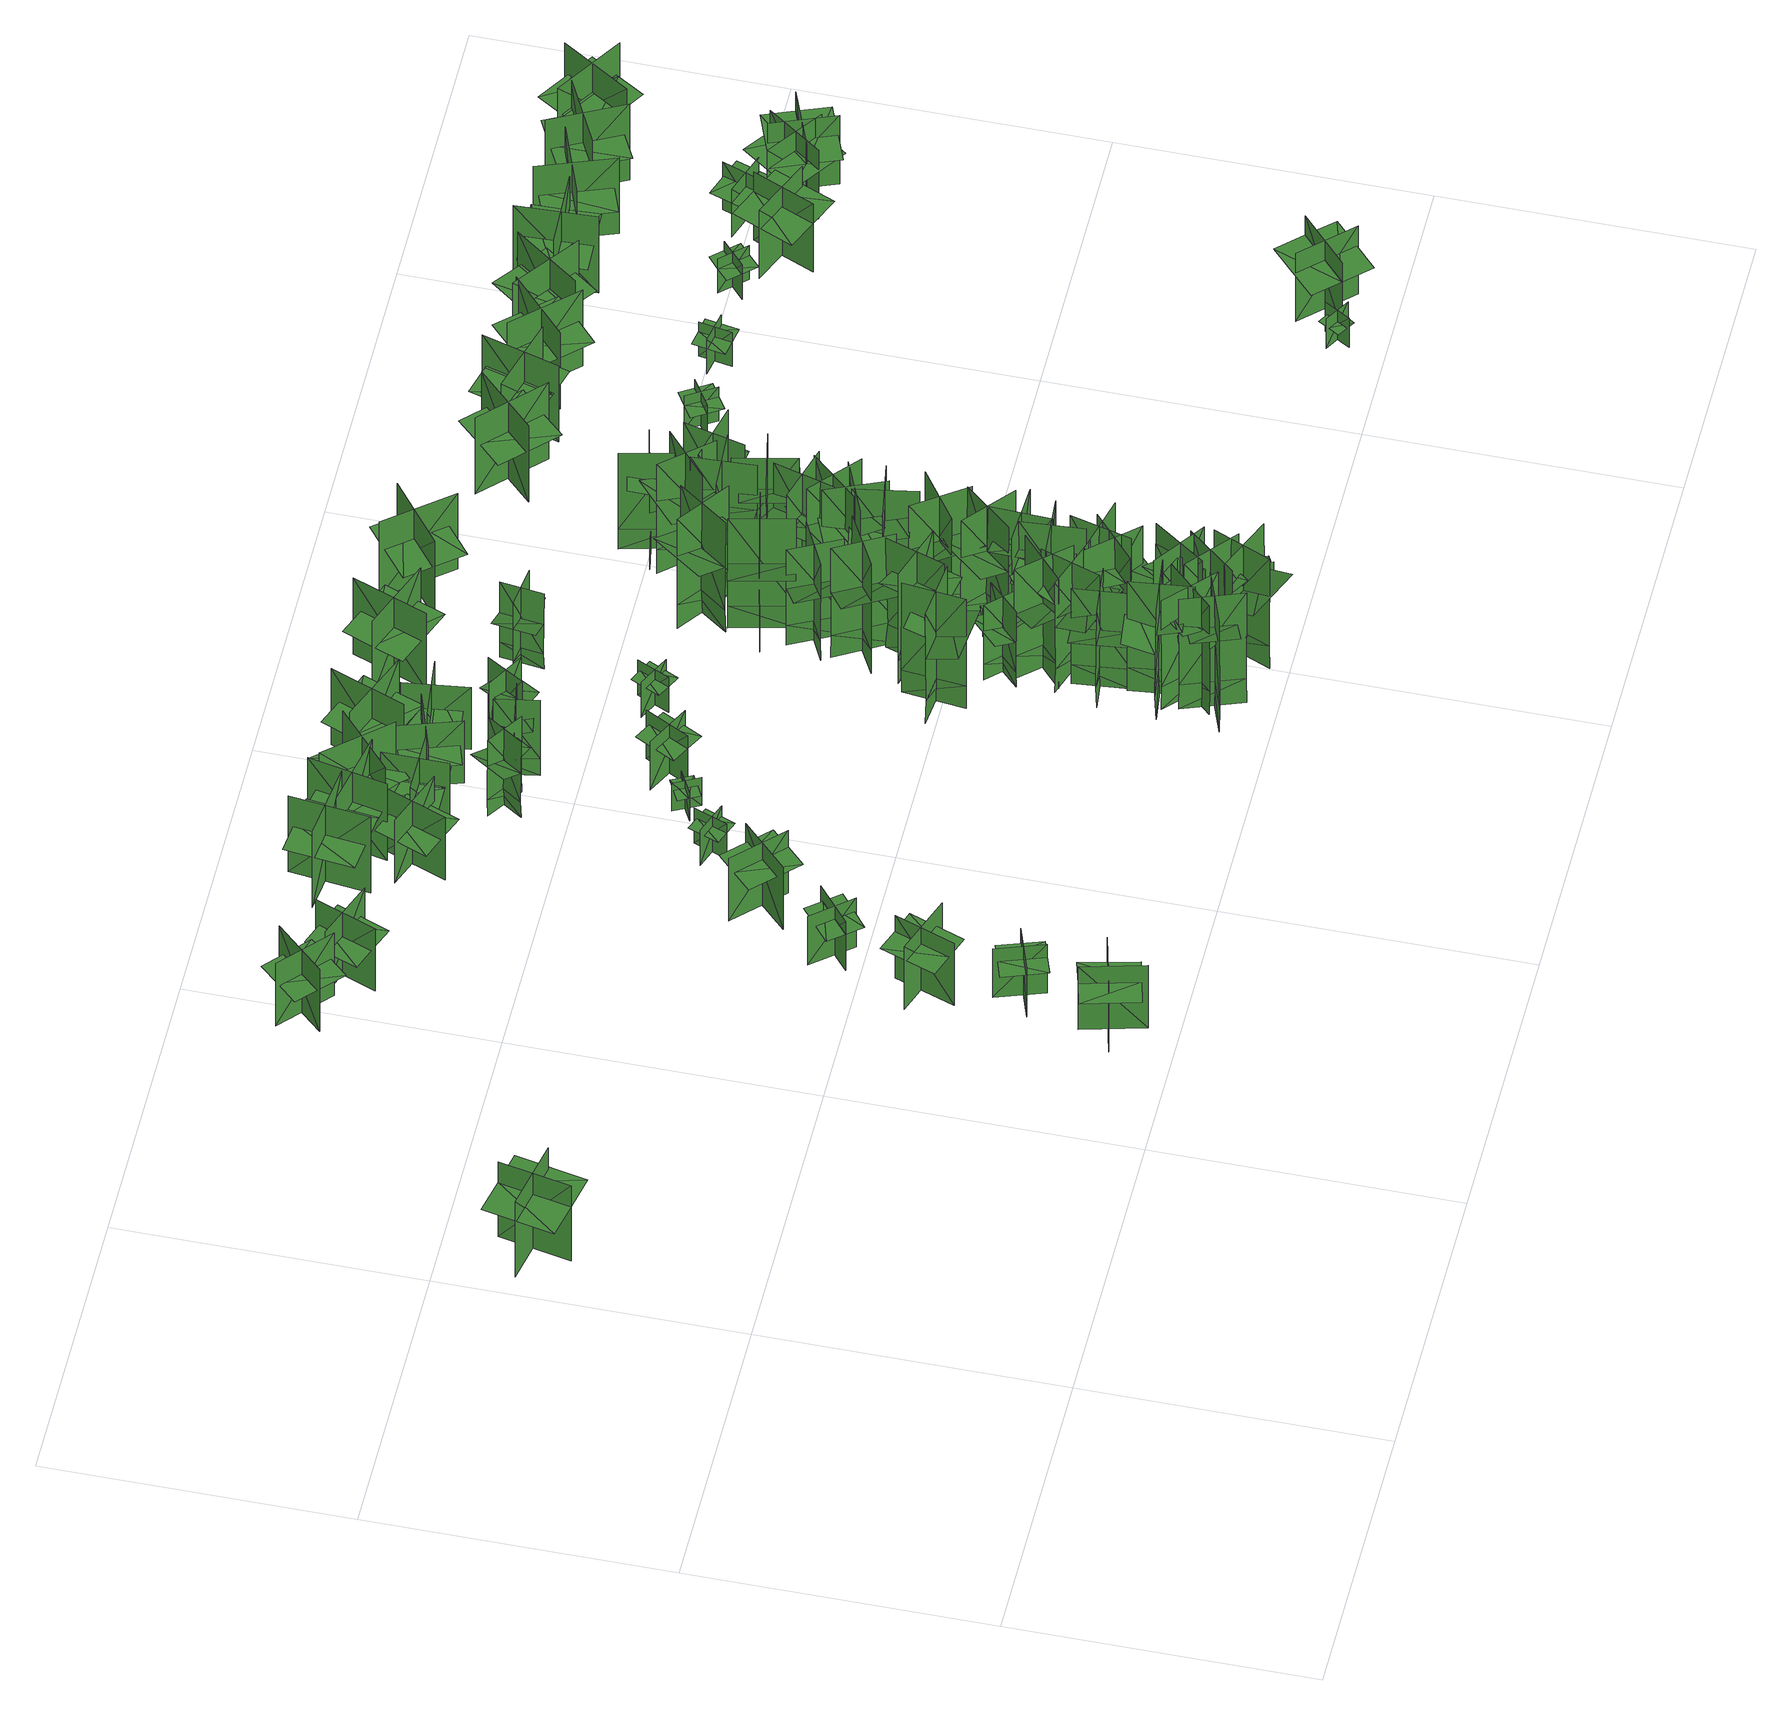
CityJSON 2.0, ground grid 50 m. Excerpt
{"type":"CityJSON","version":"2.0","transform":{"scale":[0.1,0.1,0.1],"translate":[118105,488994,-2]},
"CityObjects":{
"tree1":{"type":"SolitaryVegetationObject","geometry":[{"type":"MultiSurface","lod":"1","boundaries":[[[0,1,2]],[[0,2,3]],[[4,5,6]],[[4,6,7]],[[8,9,10]],[[8,10,11]],[[8,11,12]],[[8,12,13]]]}]},
"tree2":{"type":"SolitaryVegetationObject","geometry":[{"type":"MultiSurface","lod":"1","boundaries":[[[14,15,16]],[[14,16,17]],[[18,19,20]],[[18,20,21]],[[22,23,24]],[[22,24,25]],[[22,26,27]],[[22,27,23]]]}]},
"tree3":{"type":"SolitaryVegetationObject","geometry":[{"type":"MultiSurface","lod":"1","boundaries":[[[28,29,30]],[[28,30,31]],[[32,33,34]],[[32,34,35]],[[36,37,38]],[[36,38,39]],[[36,40,41]],[[36,41,37]]]}]},
"tree4":{"type":"SolitaryVegetationObject","geometry":[{"type":"MultiSurface","lod":"1","boundaries":[[[42,43,44]],[[42,44,45]],[[46,47,48]],[[46,48,49]],[[50,51,52]],[[50,52,53]],[[50,54,55]],[[50,55,51]]]}]},
"tree5":{"type":"SolitaryVegetationObject","geometry":[{"type":"MultiSurface","lod":"1","boundaries":[[[56,57,58]],[[56,58,59]],[[60,61,62]],[[60,62,63]],[[64,65,66]],[[64,66,67]],[[64,68,69]],[[64,69,65]]]}]},
"tree6":{"type":"SolitaryVegetationObject","geometry":[{"type":"MultiSurface","lod":"1","boundaries":[[[70,71,72]],[[70,72,73]],[[74,75,76]],[[74,76,77]],[[78,79,80]],[[78,80,81]],[[78,82,83]],[[78,83,79]]]}]},
"tree7":{"type":"SolitaryVegetationObject","geometry":[{"type":"MultiSurface","lod":"1","boundaries":[[[84,85,86]],[[84,86,87]],[[88,89,90]],[[88,90,91]],[[92,93,94]],[[92,94,95]],[[92,96,97]],[[92,97,93]]]}]},
"tree8":{"type":"SolitaryVegetationObject","geometry":[{"type":"MultiSurface","lod":"1","boundaries":[[[98,99,100]],[[98,100,101]],[[102,103,104]],[[102,104,105]],[[106,107,108]],[[106,108,109]],[[106,110,111]],[[106,111,107]]]}]},
"tree9":{"type":"SolitaryVegetationObject","geometry":[{"type":"MultiSurface","lod":"1","boundaries":[[[112,113,114]],[[112,114,115]],[[116,117,118]],[[116,118,119]],[[120,121,122]],[[120,122,123]],[[120,124,125]],[[120,125,121]]]}]},
"tree10":{"type":"SolitaryVegetationObject","geometry":[{"type":"MultiSurface","lod":"1","boundaries":[[[126,127,128]],[[126,128,129]],[[130,131,132]],[[130,132,133]],[[134,135,136]],[[134,136,137]],[[134,138,139]],[[134,139,135]]]}]},
"tree11":{"type":"SolitaryVegetationObject","geometry":[{"type":"MultiSurface","lod":"1","boundaries":[[[140,141,142]],[[140,142,143]],[[144,145,146]],[[144,146,147]],[[148,149,150]],[[148,150,151]],[[148,152,153]],[[148,153,149]]]}]},
"tree12":{"type":"SolitaryVegetationObject","geometry":[{"type":"MultiSurface","lod":"1","boundaries":[[[154,155,156]],[[154,156,157]],[[158,159,160]],[[158,160,161]],[[162,163,164]],[[162,164,165]],[[162,166,167]],[[162,167,163]]]}]},
"tree13":{"type":"SolitaryVegetationObject","geometry":[{"type":"MultiSurface","lod":"1","boundaries":[[[168,169,170]],[[168,170,171]],[[172,173,174]],[[172,174,175]],[[176,177,178]],[[176,178,179]],[[176,180,181]],[[176,181,177]]]}]},
"tree14":{"type":"SolitaryVegetationObject","geometry":[{"type":"MultiSurface","lod":"1","boundaries":[[[182,183,184]],[[182,184,185]],[[186,187,188]],[[186,188,189]],[[190,191,192]],[[190,192,193]],[[190,194,195]],[[190,195,191]]]}]},
"tree15":{"type":"SolitaryVegetationObject","geometry":[{"type":"MultiSurface","lod":"1","boundaries":[[[196,197,198]],[[196,198,199]],[[200,201,202]],[[200,202,203]],[[204,205,201]],[[204,201,200]],[[206,207,197]],[[206,197,196]],[[208,209,210]],[[208,210,211]],[[212,213,214]],[[212,214,215]]]}]},
"tree16":{"type":"SolitaryVegetationObject","geometry":[{"type":"MultiSurface","lod":"1","boundaries":[[[216,217,218]],[[216,218,219]],[[220,221,222]],[[220,222,223]],[[224,225,226]],[[224,226,227]],[[224,228,229]],[[224,229,225]]]}]},
"tree17":{"type":"SolitaryVegetationObject","geometry":[{"type":"MultiSurface","lod":"1","boundaries":[[[230,231,232]],[[230,232,233]],[[234,235,236]],[[234,236,237]],[[238,239,240]],[[238,240,241]],[[238,242,243]],[[238,243,239]]]}]},
"tree18":{"type":"SolitaryVegetationObject","geometry":[{"type":"MultiSurface","lod":"1","boundaries":[[[244,245,246]],[[244,246,247]],[[248,249,250]],[[248,250,251]],[[252,253,254]],[[252,254,255]],[[252,256,257]],[[252,257,253]]]}]},
"tree19":{"type":"SolitaryVegetationObject","geometry":[{"type":"MultiSurface","lod":"1","boundaries":[[[258,259,260]],[[258,260,261]],[[262,263,264]],[[262,264,265]],[[266,267,263]],[[266,263,262]],[[268,269,259]],[[268,259,258]],[[270,271,272]],[[270,272,273]],[[274,275,276]],[[274,276,277]]]}]},
"tree20":{"type":"SolitaryVegetationObject","geometry":[{"type":"MultiSurface","lod":"1","boundaries":[[[278,279,280]],[[278,280,281]],[[282,283,284]],[[282,284,285]],[[286,287,288]],[[286,288,289]],[[286,290,291]],[[286,291,287]]]}]},
"tree21":{"type":"SolitaryVegetationObject","geometry":[{"type":"MultiSurface","lod":"1","boundaries":[[[292,293,294]],[[292,294,295]],[[296,297,298]],[[296,298,299]],[[300,301,302]],[[300,302,303]],[[300,304,305]],[[300,305,301]]]}]},
"tree22":{"type":"SolitaryVegetationObject","geometry":[{"type":"MultiSurface","lod":"1","boundaries":[[[306,307,308]],[[306,308,309]],[[310,311,312]],[[310,312,313]],[[314,315,311]],[[314,311,310]],[[316,317,307]],[[316,307,306]],[[318,319,320]],[[318,320,321]],[[322,323,324]],[[322,324,325]]]}]},
"tree23":{"type":"SolitaryVegetationObject","geometry":[{"type":"MultiSurface","lod":"1","boundaries":[[[326,327,328]],[[326,328,329]],[[330,331,332]],[[330,332,333]],[[334,335,331]],[[334,331,330]],[[336,337,327]],[[336,327,326]],[[338,339,340]],[[338,340,341]],[[342,343,344]],[[342,344,345]]]}]},
"tree24":{"type":"SolitaryVegetationObject","geometry":[{"type":"MultiSurface","lod":"1","boundaries":[[[346,347,348]],[[346,348,349]],[[350,351,352]],[[350,352,353]],[[354,355,351]],[[354,351,350]],[[356,357,347]],[[356,347,346]],[[358,359,360]],[[358,360,361]],[[362,363,364]],[[362,364,365]]]}]},
"tree25":{"type":"SolitaryVegetationObject","geometry":[{"type":"MultiSurface","lod":"1","boundaries":[[[366,367,368]],[[366,368,369]],[[370,371,372]],[[370,372,373]],[[374,375,371]],[[374,371,370]],[[376,377,367]],[[376,367,366]],[[378,379,380]],[[378,380,381]],[[382,383,384]],[[382,384,385]]]}]},
"tree26":{"type":"SolitaryVegetationObject","geometry":[{"type":"MultiSurface","lod":"1","boundaries":[[[386,387,388]],[[386,388,389]],[[390,391,392]],[[390,392,393]],[[394,395,396]],[[394,396,397]],[[394,398,399]],[[394,399,395]]]}]},
"tree27":{"type":"SolitaryVegetationObject","geometry":[{"type":"MultiSurface","lod":"1","boundaries":[[[400,401,402]],[[400,402,403]],[[404,405,406]],[[404,406,407]],[[408,409,405]],[[408,405,404]],[[410,411,401]],[[410,401,400]],[[412,413,414]],[[412,414,415]],[[416,417,418]],[[416,418,419]]]}]},
"tree28":{"type":"SolitaryVegetationObject","geometry":[{"type":"MultiSurface","lod":"1","boundaries":[[[420,421,422]],[[420,422,423]],[[424,425,426]],[[424,426,427]],[[428,429,425]],[[428,425,424]],[[430,431,421]],[[430,421,420]],[[432,433,434]],[[432,434,435]],[[436,437,438]],[[436,438,439]]]}]},
"tree29":{"type":"SolitaryVegetationObject","geometry":[{"type":"MultiSurface","lod":"1","boundaries":[[[440,441,442]],[[440,442,443]],[[444,445,446]],[[444,446,447]],[[448,449,445]],[[448,445,444]],[[450,451,441]],[[450,441,440]],[[452,453,454]],[[452,454,455]],[[456,457,458]],[[456,458,459]]]}]},
"tree30":{"type":"SolitaryVegetationObject","geometry":[{"type":"MultiSurface","lod":"1","boundaries":[[[460,461,462]],[[460,462,463]],[[464,465,466]],[[464,466,467]],[[468,469,465]],[[468,465,464]],[[470,471,461]],[[470,461,460]],[[472,473,474]],[[472,474,475]],[[476,477,478]],[[476,478,479]]]}]},
"tree31":{"type":"SolitaryVegetationObject","geometry":[{"type":"MultiSurface","lod":"1","boundaries":[[[480,481,482]],[[480,482,483]],[[484,485,486]],[[484,486,487]],[[488,489,485]],[[488,485,484]],[[490,491,481]],[[490,481,480]],[[492,493,494]],[[492,494,495]],[[496,497,498]],[[496,498,499]]]}]},
"tree32":{"type":"SolitaryVegetationObject","geometry":[{"type":"MultiSurface","lod":"1","boundaries":[[[500,501,502]],[[500,502,503]],[[504,505,506]],[[504,506,507]],[[508,509,505]],[[508,505,504]],[[510,511,501]],[[510,501,500]],[[512,513,514]],[[512,514,515]],[[516,517,518]],[[516,518,519]]]}]},
"tree33":{"type":"SolitaryVegetationObject","geometry":[{"type":"MultiSurface","lod":"1","boundaries":[[[520,521,522]],[[520,522,523]],[[524,525,526]],[[524,526,527]],[[528,529,525]],[[528,525,524]],[[530,531,521]],[[530,521,520]],[[532,533,534]],[[532,534,535]],[[536,537,538]],[[536,538,539]]]}]},
"tree34":{"type":"SolitaryVegetationObject","geometry":[{"type":"MultiSurface","lod":"1","boundaries":[[[540,541,542]],[[540,542,543]],[[544,545,546]],[[544,546,547]],[[548,549,545]],[[548,545,544]],[[550,551,541]],[[550,541,540]],[[552,553,554]],[[552,554,555]],[[556,557,558]],[[556,558,559]]]}]},
"tree35":{"type":"SolitaryVegetationObject","geometry":[{"type":"MultiSurface","lod":"1","boundaries":[[[560,561,562]],[[560,562,563]],[[564,565,566]],[[564,566,567]],[[568,569,565]],[[568,565,564]],[[570,571,561]],[[570,561,560]],[[572,573,574]],[[572,574,575]],[[576,577,578]],[[576,578,579]]]}]},
"tree36":{"type":"SolitaryVegetationObject","geometry":[{"type":"MultiSurface","lod":"1","boundaries":[[[580,581,582]],[[580,582,583]],[[584,585,586]],[[584,586,587]],[[588,589,585]],[[588,585,584]],[[590,591,581]],[[590,581,580]],[[592,593,594]],[[592,594,595]],[[596,597,598]],[[596,598,599]]]}]},
"tree37":{"type":"SolitaryVegetationObject","geometry":[{"type":"MultiSurface","lod":"1","boundaries":[[[600,601,602]],[[600,602,603]],[[604,605,606]],[[604,606,607]],[[608,609,605]],[[608,605,604]],[[610,611,601]],[[610,601,600]],[[612,613,614]],[[612,614,615]],[[616,617,618]],[[616,618,619]]]}]},
"tree38":{"type":"SolitaryVegetationObject","geometry":[{"type":"MultiSurface","lod":"1","boundaries":[[[620,621,622]],[[620,622,623]],[[624,625,626]],[[624,626,627]],[[628,629,625]],[[628,625,624]],[[630,631,621]],[[630,621,620]],[[632,633,634]],[[632,634,635]],[[636,637,638]],[[636,638,639]]]}]},
"tree39":{"type":"SolitaryVegetationObject","geometry":[{"type":"MultiSurface","lod":"1","boundaries":[[[640,641,642]],[[640,642,643]],[[644,645,646]],[[644,646,647]],[[648,649,645]],[[648,645,644]],[[650,651,641]],[[650,641,640]],[[652,653,654]],[[652,654,655]],[[656,657,658]],[[656,658,659]]]}]},
"tree40":{"type":"SolitaryVegetationObject","geometry":[{"type":"MultiSurface","lod":"1","boundaries":[[[660,661,662]],[[660,662,663]],[[664,665,666]],[[664,666,667]],[[668,669,670]],[[668,670,671]],[[668,671,672]],[[668,672,673]]]}]},
"tree41":{"type":"SolitaryVegetationObject","geometry":[{"type":"MultiSurface","lod":"1","boundaries":[[[674,675,676]],[[674,676,677]],[[678,679,680]],[[678,680,681]],[[682,683,679]],[[682,679,678]],[[684,685,675]],[[684,675,674]],[[686,687,688]],[[686,688,689]],[[690,691,692]],[[690,692,693]]]}]},
"tree42":{"type":"SolitaryVegetationObject","geometry":[{"type":"MultiSurface","lod":"1","boundaries":[[[694,695,696]],[[694,696,697]],[[698,699,700]],[[698,700,701]],[[702,703,699]],[[702,699,698]],[[704,705,695]],[[704,695,694]],[[706,707,708]],[[706,708,709]],[[710,711,712]],[[710,712,713]]]}]},
"tree43":{"type":"SolitaryVegetationObject","geometry":[{"type":"MultiSurface","lod":"1","boundaries":[[[714,715,716]],[[714,716,717]],[[718,719,720]],[[718,720,721]],[[722,723,719]],[[722,719,718]],[[724,725,715]],[[724,715,714]],[[726,727,728]],[[726,728,729]],[[730,731,732]],[[730,732,733]]]}]},
"tree44":{"type":"SolitaryVegetationObject","geometry":[{"type":"MultiSurface","lod":"1","boundaries":[[[734,735,736]],[[734,736,737]],[[738,739,740]],[[738,740,741]],[[742,743,739]],[[742,739,738]],[[744,745,735]],[[744,735,734]],[[746,747,748]],[[746,748,749]],[[750,751,752]],[[750,752,753]]]}]},
"tree45":{"type":"SolitaryVegetationObject","geometry":[{"type":"MultiSurface","lod":"1","boundaries":[[[754,755,756]],[[754,756,757]],[[758,759,760]],[[758,760,761]],[[762,763,764]],[[762,764,765]],[[762,765,766]],[[762,766,767]]]}]},
"tree46":{"type":"SolitaryVegetationObject","geometry":[{"type":"MultiSurface","lod":"1","boundaries":[[[768,769,770]],[[768,770,771]],[[772,773,774]],[[772,774,775]],[[776,777,778]],[[776,778,779]],[[776,780,781]],[[776,781,777]]]}]},
"tree47":{"type":"SolitaryVegetationObject","geometry":[{"type":"MultiSurface","lod":"1","boundaries":[[[782,783,784]],[[782,784,785]],[[786,787,788]],[[786,788,789]],[[790,791,787]],[[790,787,786]],[[792,793,783]],[[792,783,782]],[[794,795,796]],[[794,796,797]],[[798,799,800]],[[798,800,801]]]}]},
"tree48":{"type":"SolitaryVegetationObject","geometry":[{"type":"MultiSurface","lod":"1","boundaries":[[[802,803,804]],[[802,804,805]],[[806,807,808]],[[806,808,809]],[[810,811,807]],[[810,807,806]],[[812,813,803]],[[812,803,802]],[[814,815,816]],[[814,816,817]],[[818,819,820]],[[818,820,821]]]}]},
"tree49":{"type":"SolitaryVegetationObject","geometry":[{"type":"MultiSurface","lod":"1","boundaries":[[[822,823,824]],[[822,824,825]],[[826,827,828]],[[826,828,829]],[[830,831,827]],[[830,827,826]],[[832,833,823]],[[832,823,822]],[[834,835,836]],[[834,836,837]],[[838,839,840]],[[838,840,841]]]}]},
"tree50":{"type":"SolitaryVegetationObject","geometry":[{"type":"MultiSurface","lod":"1","boundaries":[[[842,843,844]],[[842,844,845]],[[846,847,848]],[[846,848,849]],[[850,851,852]],[[850,852,853]],[[850,853,854]],[[850,854,855]]]}]},
"tree51":{"type":"SolitaryVegetationObject","geometry":[{"type":"MultiSurface","lod":"1","boundaries":[[[856,857,858]],[[856,858,859]],[[860,861,862]],[[860,862,863]],[[864,865,866]],[[864,866,867]],[[864,867,868]],[[864,868,869]]]}]},
"tree52":{"type":"SolitaryVegetationObject","geometry":[{"type":"MultiSurface","lod":"1","boundaries":[[[870,871,872]],[[870,872,873]],[[874,875,876]],[[874,876,877]],[[878,879,875]],[[878,875,874]],[[880,881,871]],[[880,871,870]],[[882,883,884]],[[882,884,885]],[[886,887,888]],[[886,888,889]]]}]},
"tree53":{"type":"SolitaryVegetationObject","geometry":[{"type":"MultiSurface","lod":"1","boundaries":[[[890,891,892]],[[890,892,893]],[[894,895,896]],[[894,896,897]],[[898,899,900]],[[898,900,901]],[[898,901,902]],[[898,902,903]]]}]},
"tree54":{"type":"SolitaryVegetationObject","geometry":[{"type":"MultiSurface","lod":"1","boundaries":[[[904,905,906]],[[904,906,907]],[[908,909,910]],[[908,910,911]],[[912,913,909]],[[912,909,908]],[[914,915,905]],[[914,905,904]],[[916,917,918]],[[916,918,919]],[[920,921,922]],[[920,922,923]]]}]},
"tree55":{"type":"SolitaryVegetationObject","geometry":[{"type":"MultiSurface","lod":"1","boundaries":[[[924,925,926]],[[924,926,927]],[[928,929,930]],[[928,930,931]],[[932,933,929]],[[932,929,928]],[[934,935,925]],[[934,925,924]],[[936,937,938]],[[936,938,939]],[[940,941,942]],[[940,942,943]]]}]},
"tree56":{"type":"SolitaryVegetationObject","geometry":[{"type":"MultiSurface","lod":"1","boundaries":[[[944,945,946]],[[944,946,947]],[[948,949,950]],[[948,950,951]],[[952,953,954]],[[952,954,955]],[[952,955,956]],[[952,956,957]]]}]},
"tree57":{"type":"SolitaryVegetationObject","geometry":[{"type":"MultiSurface","lod":"1","boundaries":[[[958,959,960]],[[958,960,961]],[[962,963,964]],[[962,964,965]],[[966,967,963]],[[966,963,962]],[[968,969,959]],[[968,959,958]],[[970,971,972]],[[970,972,973]],[[974,975,976]],[[974,976,977]]]}]},
"tree58":{"type":"SolitaryVegetationObject","geometry":[{"type":"MultiSurface","lod":"1","boundaries":[[[978,979,980]],[[978,980,981]],[[982,983,984]],[[982,984,985]],[[986,987,983]],[[986,983,982]],[[988,989,979]],[[988,979,978]],[[990,991,992]],[[990,992,993]],[[994,995,996]],[[994,996,997]]]}]},
"tree59":{"type":"SolitaryVegetationObject","geometry":[{"type":"MultiSurface","lod":"1","boundaries":[[[998,999,1000]],[[998,1000,1001]],[[1002,1003,1004]],[[1002,1004,1005]],[[1006,1007,1003]],[[1006,1003,1002]],[[1008,1009,999]],[[1008,999,998]],[[1010,1011,1012]],[[1010,1012,1013]],[[1014,1015,1016]],[[1014,1016,1017]]]}]},
"tree60":{"type":"SolitaryVegetationObject","geometry":[{"type":"MultiSurface","lod":"1","boundaries":[[[1018,1019,1020]],[[1018,1020,1021]],[[1022,1023,1024]],[[1022,1024,1025]],[[1026,1027,1023]],[[1026,1023,1022]],[[1028,1029,1019]],[[1028,1019,1018]],[[1030,1031,1032]],[[1030,1032,1033]],[[1034,1035,1036]],[[1034,1036,1037]]]}]},
"tree61":{"type":"SolitaryVegetationObject","geometry":[{"type":"MultiSurface","lod":"1","boundaries":[[[1038,1039,1040]],[[1038,1040,1041]],[[1042,1043,1044]],[[1042,1044,1045]],[[1046,1047,1048]],[[1046,1048,1049]],[[1046,1050,1051]],[[1046,1051,1047]]]}]},
"tree62":{"type":"SolitaryVegetationObject","geometry":[{"type":"MultiSurface","lod":"1","boundaries":[[[1052,1053,1054]],[[1052,1054,1055]],[[1056,1057,1058]],[[1056,1058,1059]],[[1060,1061,1057]],[[1060,1057,1056]],[[1062,1063,1053]],[[1062,1053,1052]],[[1064,1065,1066]],[[1064,1066,1067]],[[1068,1069,1070]],[[1068,1070,1071]]]}]},
"tree63":{"type":"SolitaryVegetationObject","geometry":[{"type":"MultiSurface","lod":"1","boundaries":[[[1072,1073,1074]],[[1072,1074,1075]],[[1076,1077,1078]],[[1076,1078,1079]],[[1080,1081,1077]],[[1080,1077,1076]],[[1082,1083,1073]],[[1082,1073,1072]],[[1084,1085,1086]],[[1084,1086,1087]],[[1088,1089,1090]],[[1088,1090,1091]]]}]},
"tree64":{"type":"SolitaryVegetationObject","geometry":[{"type":"MultiSurface","lod":"1","boundaries":[[[1092,1093,1094]],[[1092,1094,1095]],[[1096,1097,1098]],[[1096,1098,1099]],[[1100,1101,1097]],[[1100,1097,1096]],[[1102,1103,1093]],[[1102,1093,1092]],[[1104,1105,1106]],[[1104,1106,1107]],[[1108,1109,1110]],[[1108,1110,1111]]]}]},
"tree65":{"type":"SolitaryVegetationObject","geometry":[{"type":"MultiSurface","lod":"1","boundaries":[[[1112,1113,1114]],[[1112,1114,1115]],[[1116,1117,1118]],[[1116,1118,1119]],[[1120,1121,1117]],[[1120,1117,1116]],[[1122,1123,1113]],[[1122,1113,1112]],[[1124,1125,1126]],[[1124,1126,1127]],[[1128,1129,1130]],[[1128,1130,1131]]]}]},
"tree66":{"type":"SolitaryVegetationObject","geometry":[{"type":"MultiSurface","lod":"1","boundaries":[[[1132,1133,1134]],[[1132,1134,1135]],[[1136,1137,1138]],[[1136,1138,1139]],[[1140,1141,1142]],[[1140,1142,1143]],[[1140,1143,1144]],[[1140,1144,1145]]]}]},
"tree67":{"type":"SolitaryVegetationObject","geometry":[{"type":"MultiSurface","lod":"1","boundaries":[[[1146,1147,1148]],[[1146,1148,1149]],[[1150,1151,1152]],[[1150,1152,1153]],[[1154,1155,1156]],[[1154,1156,1157]],[[1154,1158,1159]],[[1154,1159,1155]]]}]},
"tree68":{"type":"SolitaryVegetationObject","geometry":[{"type":"MultiSurface","lod":"1","boundaries":[[[1160,1161,1162]],[[1160,1162,1163]],[[1164,1165,1166]],[[1164,1166,1167]],[[1168,1169,1170]],[[1168,1170,1171]],[[1168,1171,1172]],[[1168,1172,1173]]]}]},
"tree69":{"type":"SolitaryVegetationObject","geometry":[{"type":"MultiSurface","lod":"1","boundaries":[[[1174,1175,1176]],[[1174,1176,1177]],[[1178,1179,1180]],[[1178,1180,1181]],[[1182,1183,1184]],[[1182,1184,1185]],[[1182,1186,1187]],[[1182,1187,1183]]]}]},
"tree70":{"type":"SolitaryVegetationObject","geometry":[{"type":"MultiSurface","lod":"1","boundaries":[[[1188,1189,1190]],[[1188,1190,1191]],[[1192,1193,1194]],[[1192,1194,1195]],[[1196,1197,1198]],[[1196,1198,1199]],[[1196,1200,1201]],[[1196,1201,1197]]]}]},
"tree71":{"type":"SolitaryVegetationObject","geometry":[{"type":"MultiSurface","lod":"1","boundaries":[[[1202,1203,1204]],[[1202,1204,1205]],[[1206,1207,1208]],[[1206,1208,1209]],[[1210,1211,1212]],[[1210,1212,1213]],[[1210,1213,1214]],[[1210,1214,1215]]]}]},
"tree72":{"type":"SolitaryVegetationObject","geometry":[{"type":"MultiSurface","lod":"1","boundaries":[[[1216,1217,1218]],[[1216,1218,1219]],[[1220,1221,1222]],[[1220,1222,1223]],[[1224,1225,1226]],[[1224,1226,1227]],[[1224,1227,1228]],[[1224,1228,1229]]]}]},
"tree73":{"type":"SolitaryVegetationObject","geometry":[{"type":"MultiSurface","lod":"1","boundaries":[[[1230,1231,1232]],[[1230,1232,1233]],[[1234,1235,1236]],[[1234,1236,1237]],[[1238,1239,1240]],[[1238,1240,1241]],[[1238,1241,1242]],[[1238,1242,1243]]]}]},
"tree74":{"type":"SolitaryVegetationObject","geometry":[{"type":"MultiSurface","lod":"1","boundaries":[[[1244,1245,1246]],[[1244,1246,1247]],[[1248,1249,1250]],[[1248,1250,1251]],[[1252,1253,1254]],[[1252,1254,1255]],[[1252,1256,1257]],[[1252,1257,1253]]]}]},
"tree75":{"type":"SolitaryVegetationObject","geometry":[{"type":"MultiSurface","lod":"1","boundaries":[[[1258,1259,1260]],[[1258,1260,1261]],[[1262,1263,1264]],[[1262,1264,1265]],[[1266,1267,1268]],[[1266,1268,1269]],[[1266,1269,1270]],[[1266,1270,1271]]]}]},
"tree76":{"type":"SolitaryVegetationObject","geometry":[{"type":"MultiSurface","lod":"1","boundaries":[[[1272,1273,1274]],[[1272,1274,1275]],[[1276,1277,1278]],[[1276,1278,1279]],[[1280,1281,1282]],[[1280,1282,1283]],[[1280,1284,1285]],[[1280,1285,1281]]]}]},
"tree77":{"type":"SolitaryVegetationObject","geometry":[{"type":"MultiSurface","lod":"1","boundaries":[[[1286,1287,1288]],[[1286,1288,1289]],[[1290,1291,1292]],[[1290,1292,1293]],[[1294,1295,1296]],[[1294,1296,1297]],[[1294,1297,1298]],[[1294,1298,1299]]]}]},
"tree78":{"type":"SolitaryVegetationObject","geometry":[{"type":"MultiSurface","lod":"1","boundaries":[[[1300,1301,1302]],[[1300,1302,1303]],[[1304,1305,1306]],[[1304,1306,1307]],[[1308,1309,1310]],[[1308,1310,1311]],[[1308,1312,1313]],[[1308,1313,1309]]]}]},
"tree79":{"type":"SolitaryVegetationObject","geometry":[{"type":"MultiSurface","lod":"1","boundaries":[[[1314,1315,1316]],[[1314,1316,1317]],[[1318,1319,1320]],[[1318,1320,1321]],[[1322,1323,1324]],[[1322,1324,1325]],[[1322,1325,1326]],[[1322,1326,1327]]]}]},
"tree80":{"type":"SolitaryVegetationObject","geometry":[{"type":"MultiSurface","lod":"1","boundaries":[[[1328,1329,1330]],[[1328,1330,1331]],[[1332,1333,1334]],[[1332,1334,1335]],[[1336,1337,1333]],[[1336,1333,1332]],[[1338,1339,1329]],[[1338,1329,1328]],[[1328,1329,1340]],[[1328,1340,1341]],[[1328,1342,1343]],[[1328,1343,1329]]]}]},
"tree81":{"type":"SolitaryVegetationObject","geometry":[{"type":"MultiSurface","lod":"1","boundaries":[[[1344,1345,1346]],[[1344,1346,1347]],[[1348,1349,1350]],[[1348,1350,1351]],[[1352,1353,1354]],[[1352,1354,1355]],[[1352,1355,1356]],[[1352,1356,1357]]]}]},
"tree82":{"type":"SolitaryVegetationObject","geometry":[{"type":"MultiSurface","lod":"1","boundaries":[[[1358,1359,1360]],[[1358,1360,1361]],[[1362,1363,1364]],[[1362,1364,1365]],[[1366,1367,1368]],[[1366,1368,1369]],[[1366,1369,1370]],[[1366,1370,1371]]]}]},
"tree83":{"type":"SolitaryVegetationObject","geometry":[{"type":"MultiSurface","lod":"1","boundaries":[[[1372,1373,1374]],[[1372,1374,1375]],[[1376,1377,1378]],[[1376,1378,1379]],[[1380,1381,1382]],[[1380,1382,1383]],[[1380,1384,1385]],[[1380,1385,1381]]]}]},
"tree84":{"type":"SolitaryVegetationObject","geometry":[{"type":"MultiSurface","lod":"1","boundaries":[[[1386,1387,1388]],[[1386,1388,1389]],[[1390,1391,1392]],[[1390,1392,1393]],[[1394,1395,1396]],[[1394,1396,1397]],[[1394,1397,1398]],[[1394,1398,1399]]]}]},
"tree85":{"type":"SolitaryVegetationObject","geometry":[{"type":"MultiSurface","lod":"1","boundaries":[[[1400,1401,1402]],[[1400,1402,1403]],[[1404,1405,1406]],[[1404,1406,1407]],[[1408,1409,1410]],[[1408,1410,1411]],[[1408,1412,1413]],[[1408,1413,1409]]]}]}
},
"vertices":[
[130,845,32],[11,870,32],[11,870,201],[130,845,201],[86,913,32],[62,794,32],[62,794,201],[86,913,201],[86,913,154],[27,926,154],[2,807,154],[62,794,154],[121,782,154],[146,901,154],
[714,44,37],[688,147,37],[688,147,178],[714,44,178],[756,117,37],[653,91,37],[653,91,178],[756,117,178],[712,53,141],[688,147,141],[647,137,141],[671,43,141],[752,63,141],[729,158,141],
[718,286,43],[745,208,43],[745,208,153],[718,286,153],[690,227,43],[768,254,43],[768,254,153],[690,227,153],[720,279,124],[745,208,124],[776,218,124],[751,290,124],[689,269,124],[714,197,124],
[695,341,36],[731,441,36],[731,441,177],[695,341,177],[771,377,36],[671,413,36],[671,413,177],[771,377,177],[698,349,141],[731,441,141],[692,455,141],[659,363,141],[738,335,141],[771,427,141],
[439,1338,25],[519,1265,25],[519,1265,166],[439,1338,166],[442,1270,25],[442,1270,166],[515,1350,166],[515,1350,25],[447,1337,112],[517,1273,112],[546,1306,112],[476,1369,112],[416,1303,112],[486,1239,112],
[792,570,36],[729,517,36],[729,517,146],[792,570,146],[727,576,36],[780,512,36],[780,512,146],[727,576,146],[787,566,118],[729,517,118],[749,492,118],[808,540,118],[766,591,118],[708,543,118],
[583,1308,22],[544,1207,22],[544,1207,162],[583,1308,162],[522,1280,22],[522,1280,162],[623,1241,162],[623,1241,22],[585,1300,109],[551,1212,109],[592,1196,109],[626,1284,109],[542,1316,109],[508,1228,109],
[788,712,37],[864,637,37],[864,637,178],[788,712,178],[789,628,37],[864,703,37],[864,703,178],[789,628,178],[795,706,141],[864,637,141],[893,667,141],[824,735,141],[765,676,141],[834,607,141],
[927,797,43],[906,742,43],[906,742,122],[927,797,122],[884,778,43],[940,757,43],[940,757,122],[884,778,122],[925,792,102],[906,742,102],[928,734,102],[947,784,102],[903,801,102],[884,750,102],
[752,1389,24],[737,1257,24],[737,1257,195],[752,1389,195],[688,1337,24],[688,1337,195],[819,1321,195],[819,1321,24],[757,1380,129],[743,1265,129],[797,1259,129],[810,1374,129],[701,1386,129],[688,1271,129],
[830,1255,20],[791,1154,20],[791,1154,161],[830,1255,161],[768,1227,20],[768,1227,161],[869,1188,161],[869,1188,20],[832,1247,107],[798,1159,107],[839,1143,107],[873,1231,107],[789,1263,107],[755,1175,107],
[764,1317,21],[894,1290,21],[894,1290,193],[764,1317,193],[810,1248,21],[810,1248,193],[837,1378,193],[837,1378,21],[774,1321,127],[887,1297,127],[898,1350,127],[785,1374,127],[762,1266,127],[875,1243,127],
[969,814,43],[1011,836,43],[1011,836,106],[969,814,106],[1005,803,43],[983,845,43],[983,845,106],[1005,803,106],[973,816,90],[1011,836,90],[1003,852,90],[964,832,90],[982,799,90],[1020,819,90],
[901,1171,19],[901,1279,19],[901,1279,160],[901,1171,160],[949,1219,19],[949,1219,160],[840,1219,160],[840,1219,19],[897,1178,106],[897,1272,106],[853,1272,106],[853,1178,106],[942,1178,106],[942,1272,106],
[939,1070,57],[978,1129,57],[979,1129,191],[940,1069,191],[992,1081,57],[932,1120,57],[932,1119,191],[991,1080,191],[991,1080,21],[932,1119,21],[940,1069,21],[979,1129,21],[939,1069,122],[978,1129,122],[948,1149,135],[909,1089,135],[973,1121,143],[944,1076,143],[967,1061,151],[996,1106,151],
[940,1264,19],[852,1363,19],[852,1363,190],[940,1264,190],[944,1347,19],[944,1347,190],[845,1259,190],[845,1259,19],[930,1267,124],[854,1353,124],[813,1318,124],[890,1231,124],[972,1303,124],[896,1390,124],
[1079,906,44],[1041,833,44],[1041,833,153],[1079,906,153],[1017,886,44],[1091,848,44],[1091,848,153],[1017,886,153],[1076,900,125],[1041,833,125],[1070,818,125],[1105,885,125],[1047,915,125],[1012,848,125],
[958,1272,19],[992,1169,19],[992,1169,159],[958,1272,159],[928,1211,19],[928,1211,159],[1031,1245,159],[1031,1245,19],[964,1267,105],[994,1177,105],[1036,1191,105],[1006,1281,105],[921,1252,105],[951,1163,105],
[987,1091,57],[1057,1103,57],[1057,1102,190],[987,1090,190],[1031,1060,57],[1018,1130,57],[1018,1130,190],[1030,1060,190],[1030,1060,21],[1018,1130,21],[987,1090,21],[1057,1102,21],[987,1090,122],[1057,1103,122],[1051,1138,135],[981,1126,135],[1047,1101,143],[995,1091,143],[1000,1065,150],[1052,1074,150],
[942,1336,19],[1065,1287,19],[1065,1287,191],[942,1336,191],[976,1260,19],[976,1260,191],[1024,1383,191],[1024,1383,19],[952,1337,125],[1059,1295,125],[1079,1345,125],[972,1387,125],[931,1286,125],[1039,1243,125],
[1106,1241,13],[999,1228,13],[999,1228,153],[1106,1241,153],[1053,1282,13],[1053,1282,153],[1066,1175,153],[1066,1175,13],[1100,1236,99],[1006,1224,99],[1012,1181,99],[1105,1192,99],[1094,1281,99],[1001,1270,99],
[1099,1156,57],[1063,1094,57],[1062,1095,191],[1098,1156,191],[1047,1142,58],[1108,1107,58],[1109,1107,191],[1047,1143,191],[1047,1143,22],[1109,1107,22],[1098,1156,22],[1062,1095,22],[1098,1156,123],[1062,1095,123],[1094,1076,136],[1130,1138,136],[1067,1103,144],[1094,1150,144],[1070,1163,151],[1044,1117,151],
[1378,145,72],[1413,48,72],[1412,47,267],[1376,145,267],[1344,74,72],[1441,110,72],[1441,111,267],[1344,75,267],[1344,75,20],[1441,111,20],[1376,145,20],[1412,47,20],[1377,145,167],[1412,47,167],[1462,66,186],[1426,163,186],[1407,61,198],[1380,134,198],[1343,120,208],[1370,47,208],
[1344,175,75],[1446,188,75],[1447,186,270],[1344,173,270],[1405,127,76],[1392,229,76],[1392,229,270],[1404,126,270],[1404,126,24],[1392,229,24],[1344,173,24],[1447,186,24],[1344,174,170],[1447,187,170],[1440,239,189],[1337,226,189],[1432,185,201],[1355,175,201],[1360,136,212],[1437,146,212],
[1445,171,74],[1374,96,74],[1373,97,268],[1444,172,268],[1367,169,74],[1442,98,74],[1443,99,268],[1367,170,268],[1367,170,22],[1443,99,22],[1444,172,22],[1373,97,22],[1444,172,169],[1373,96,169],[1411,60,188],[1483,135,188],[1383,107,199],[1436,163,199],[1407,190,210],[1354,133,210],
[1206,948,41],[1181,894,41],[1181,894,120],[1206,948,120],[1162,932,41],[1216,906,41],[1216,906,120],[1162,932,120],[1204,943,99],[1181,894,99],[1202,884,99],[1225,933,99],[1183,953,99],[1160,905,99],
[1371,503,65],[1268,513,65],[1268,515,260],[1371,504,260],[1322,564,65],[1311,461,65],[1312,461,260],[1323,564,260],[1323,564,14],[1312,461,14],[1371,504,14],[1268,515,14],[1371,504,160],[1268,514,160],[1262,462,179],[1366,451,179],[1282,513,191],[1359,505,191],[1363,545,201],[1286,552,201],
[1398,224,66],[1388,315,66],[1390,315,236],[1399,225,236],[1441,277,66],[1351,268,66],[1351,267,236],[1441,277,236],[1441,277,21],[1351,267,21],[1399,225,21],[1390,315,21],[1399,224,149],[1389,315,149],[1343,310,165],[1353,220,165],[1391,302,176],[1398,235,176],[1432,238,185],[1425,306,185],
[1466,301,72],[1368,334,72],[1368,336,266],[1466,303,266],[1432,371,72],[1398,273,72],[1399,273,266],[1432,371,266],[1432,371,20],[1399,273,20],[1466,303,20],[1368,336,20],[1466,302,167],[1368,335,167],[1351,285,185],[1449,252,185],[1382,331,197],[1455,306,197],[1468,344,208],[1394,368,208],
[1446,79,76],[1513,158,76],[1514,157,271],[1447,78,271],[1524,86,77],[1445,152,77],[1444,152,271],[1523,85,271],[1523,85,25],[1444,152,25],[1447,78,25],[1514,157,25],[1447,79,171],[1513,158,171],[1473,192,190],[1406,113,190],[1504,147,202],[1455,87,202],[1485,62,213],[1534,122,213],
[1364,396,56],[1415,446,56],[1416,446,190],[1365,395,190],[1418,396,56],[1368,446,56],[1368,446,190],[1418,395,190],[1418,395,21],[1368,446,21],[1365,395,21],[1416,446,21],[1365,396,121],[1415,446,121],[1390,472,134],[1339,422,134],[1409,439,142],[1371,401,142],[1390,382,150],[1428,420,150],
[1449,323,72],[1380,401,72],[1381,402,266],[1450,325,266],[1454,402,72],[1377,332,72],[1377,332,266],[1454,401,266],[1454,401,20],[1377,332,20],[1450,325,20],[1381,402,20],[1450,324,167],[1381,401,167],[1342,366,185],[1411,289,185],[1390,391,197],[1443,333,197],[1472,360,208],[1419,417,208],
[1553,51,75],[1457,91,75],[1458,93,270],[1553,53,270],[1523,124,75],[1483,28,75],[1484,28,270],[1524,123,270],[1524,123,24],[1484,28,24],[1553,53,24],[1458,93,24],[1553,52,170],[1457,92,170],[1437,43,189],[1533,3,189],[1470,87,201],[1542,57,201],[1557,94,211],[1485,123,211],
[1468,125,69],[1502,209,69],[1503,209,240],[1469,125,240],[1531,152,70],[1447,186,70],[1447,185,240],[1531,151,240],[1531,151,24],[1447,185,24],[1469,125,24],[1503,209,24],[1469,125,153],[1503,209,153],[1460,226,169],[1426,142,169],[1498,197,179],[1473,134,179],[1505,121,189],[1530,185,189],
[1519,211,76],[1459,126,76],[1458,127,270],[1518,212,270],[1442,198,76],[1526,138,76],[1527,139,270],[1442,199,270],[1442,199,24],[1527,139,24],[1518,212,24],[1458,127,24],[1518,211,171],[1458,127,171],[1501,96,189],[1561,181,189],[1466,139,201],[1511,202,201],[1479,225,212],[1434,161,212],
[1403,605,72],[1371,507,72],[1369,508,267],[1402,606,267],[1333,571,72],[1431,538,72],[1432,539,267],[1333,571,267],[1333,571,21],[1432,539,21],[1402,606,21],[1369,508,21],[1402,606,167],[1370,507,167],[1420,491,186],[1453,589,186],[1374,521,198],[1398,595,198],[1361,607,208],[1337,533,208],
[1507,228,40],[1487,202,40],[1486,202,101],[1506,228,101],[1482,225,40],[1508,205,40],[1508,205,101],[1482,225,101],[1482,225,24],[1508,205,24],[1506,228,24],[1486,202,24],[1506,228,70],[1487,202,70],[1500,192,76],[1519,218,76],[1489,206,80],[1504,225,80],[1494,233,83],[1480,213,83],
[1409,591,75],[1359,681,75],[1360,682,270],[1411,592,270],[1431,666,76],[1341,615,76],[1341,615,270],[1432,665,270],[1432,665,24],[1341,615,24],[1411,592,24],[1360,682,24],[1410,591,170],[1360,682,170],[1314,656,189],[1364,566,189],[1367,669,201],[1405,602,201],[1439,621,212],[1401,689,212],
[1520,302,72],[1442,234,72],[1441,235,267],[1519,304,267],[1442,308,73],[1510,230,73],[1511,231,267],[1443,308,267],[1443,308,21],[1511,231,21],[1519,304,21],[1441,235,21],[1519,303,167],[1442,235,167],[1477,195,186],[1554,264,186],[1452,244,198],[1510,296,198],[1484,325,209],[1426,273,209],
[1452,378,28],[1470,419,28],[1470,419,90],[1452,378,90],[1480,389,28],[1439,406,28],[1439,406,90],[1480,389,90],[1480,389,73],[1488,409,73],[1448,427,73],[1439,406,73],[1430,386,73],[1471,369,73],
[1480,243,72],[1506,344,72],[1508,343,267],[1482,243,267],[1548,283,73],[1448,309,73],[1447,308,267],[1548,282,267],[1548,282,21],[1447,308,21],[1482,243,21],[1508,343,21],[1481,243,168],[1507,343,168],[1456,357,186],[1430,256,186],[1504,330,198],[1485,254,198],[1523,245,209],[1542,320,209],
[1423,364,78],[1526,371,78],[1527,370,273],[1423,362,273],[1482,313,79],[1475,416,79],[1474,416,273],[1481,312,273],[1481,312,27],[1474,416,27],[1423,362,27],[1527,370,27],[1423,363,173],[1527,370,173],[1523,423,192],[1419,416,192],[1512,369,204],[1435,363,204],[1438,324,215],[1515,330,215],
[1406,671,72],[1366,753,72],[1367,753,242],[1408,672,242],[1428,736,72],[1347,696,72],[1348,695,242],[1429,736,242],[1429,736,27],[1348,695,27],[1408,672,27],[1367,753,27],[1407,672,155],[1367,753,155],[1325,732,171],[1366,651,171],[1372,742,182],[1403,681,182],[1434,697,191],[1403,757,191],
[1245,1103,54],[1254,1173,54],[1255,1173,188],[1246,1102,188],[1288,1135,55],[1217,1144,55],[1217,1144,188],[1288,1135,188],[1288,1135,19],[1217,1144,19],[1246,1102,19],[1255,1173,19],[1246,1103,120],[1255,1173,120],[1219,1178,132],[1210,1107,132],[1254,1163,141],[1247,1110,141],[1274,1107,148],[1281,1160,148],
[1450,466,26],[1464,424,26],[1464,424,88],[1450,466,88],[1436,440,26],[1479,454,26],[1479,454,88],[1436,440,88],[1436,440,70],[1443,419,70],[1485,433,70],[1479,454,70],[1472,475,70],[1430,461,70],
[1133,1344,17],[1256,1296,17],[1256,1296,189],[1133,1344,189],[1167,1268,17],[1167,1268,189],[1214,1392,189],[1214,1392,17],[1142,1346,123],[1250,1304,123],[1269,1354,123],[1162,1396,123],[1122,1294,123],[1230,1252,123],
[1495,470,79],[1490,366,79],[1489,366,274],[1493,470,274],[1437,417,80],[1540,413,80],[1540,413,274],[1437,418,274],[1437,418,28],[1540,413,28],[1493,470,28],[1489,366,28],[1494,470,174],[1489,366,174],[1542,364,193],[1546,467,193],[1490,380,205],[1492,458,205],[1453,459,216],[1451,382,216],
[1402,746,79],[1380,847,79],[1381,847,274],[1404,746,274],[1444,812,80],[1343,789,80],[1343,789,274],[1445,811,274],[1445,811,28],[1343,789,28],[1404,746,28],[1381,847,28],[1403,746,174],[1381,847,174],[1329,836,193],[1351,735,193],[1384,833,205],[1401,758,205],[1439,766,216],[1422,842,216],
[1458,429,77],[1525,508,77],[1526,507,272],[1459,428,272],[1536,435,78],[1457,502,78],[1456,501,272],[1535,434,272],[1535,434,26],[1456,501,26],[1459,428,26],[1526,507,26],[1459,428,172],[1526,507,172],[1485,541,191],[1418,462,191],[1516,496,203],[1467,437,203],[1497,411,214],[1547,471,214],
[1637,56,31],[1637,56,93],[1613,104,93],[1613,104,31],[1603,68,31],[1603,68,93],[1649,92,93],[1649,92,31],[1596,64,73],[1608,40,73],[1665,70,73],[1653,94,73],[1641,117,73],[1584,88,73],
[1593,96,30],[1593,96,92],[1646,97,92],[1646,97,30],[1618,122,30],[1618,122,92],[1620,70,92],[1620,70,30],[1618,130,72],[1591,129,72],[1593,65,72],[1620,66,72],[1647,66,72],[1645,130,72],
[1530,500,75],[1471,585,75],[1472,586,269],[1532,501,269],[1545,577,75],[1460,518,75],[1460,517,269],[1545,577,269],[1545,577,23],[1460,517,23],[1532,501,23],[1472,586,23],[1531,501,170],[1472,586,170],[1429,556,188],[1488,471,188],[1480,574,200],[1525,511,200],[1557,533,211],[1512,597,211],
[1595,119,27],[1595,119,89],[1645,100,89],[1645,100,27],[1629,133,27],[1629,133,89],[1610,85,89],[1610,85,27],[1632,141,68],[1607,150,68],[1583,91,68],[1608,81,68],[1633,71,68],[1656,131,68],
[1372,850,77],[1433,933,77],[1434,932,272],[1374,849,272],[1450,861,78],[1366,922,78],[1365,922,272],[1449,861,272],[1449,861,26],[1365,922,26],[1374,849,26],[1434,932,26],[1373,849,172],[1434,933,172],[1391,964,191],[1330,880,191],[1426,921,203],[1380,858,203],[1412,835,214],[1458,898,214],
[1441,621,74],[1543,639,74],[1544,637,269],[1442,620,269],[1505,576,74],[1487,678,74],[1487,678,269],[1504,576,269],[1504,576,23],[1487,678,23],[1442,620,23],[1544,637,23],[1441,620,169],[1543,638,169],[1535,690,188],[1432,672,188],[1529,635,200],[1453,622,200],[1460,583,210],[1536,597,210],
[1645,152,24],[1645,152,86],[1649,98,86],[1649,98,24],[1672,128,24],[1672,128,86],[1620,124,86],[1620,124,24],[1680,128,66],[1678,155,66],[1614,150,66],[1616,124,66],[1618,97,66],[1682,101,66],
[1443,656,74],[1539,696,74],[1539,695,269],[1444,655,269],[1515,626,75],[1476,722,75],[1475,722,269],[1515,626,269],[1515,626,23],[1475,722,23],[1444,655,23],[1539,695,23],[1444,656,169],[1539,695,169],[1519,744,188],[1423,704,188],[1526,690,200],[1455,659,200],[1470,623,211],[1541,653,211],
[1473,673,73],[1542,751,73],[1543,749,267],[1474,672,267],[1551,677,73],[1474,746,73],[1473,745,267],[1551,677,267],[1551,677,21],[1473,745,21],[1474,672,21],[1543,749,21],[1474,672,168],[1543,750,168],[1503,785,186],[1434,707,186],[1533,739,198],[1482,681,198],[1512,655,209],[1563,713,209],
[1483,705,74],[1511,805,74],[1513,805,269],[1485,705,269],[1552,743,75],[1452,771,75],[1452,771,269],[1551,743,269],[1551,743,23],[1452,771,23],[1485,705,23],[1513,805,23],[1484,705,169],[1512,805,169],[1461,819,188],[1433,719,188],[1508,791,200],[1488,716,200],[1526,706,210],[1546,781,210],
[1502,829,72],[1497,932,72],[1498,932,267],[1504,829,267],[1555,886,72],[1451,881,72],[1451,881,267],[1555,886,267],[1555,886,20],[1451,881,20],[1504,829,20],[1498,932,20],[1503,829,167],[1498,932,167],[1445,930,186],[1450,826,186],[1499,918,198],[1503,840,198],[1542,843,208],[1538,920,208],
[1422,1370,13],[1318,1288,13],[1318,1288,184],[1422,1370,184],[1339,1379,13],[1339,1379,184],[1422,1276,184],[1422,1276,13],[1418,1361,118],[1328,1289,118],[1362,1247,118],[1452,1319,118],[1384,1404,118],[1293,1332,118],
[1513,871,70],[1535,770,70],[1533,770,265],[1512,871,265],[1471,806,71],[1572,828,71],[1572,828,265],[1470,807,265],[1470,807,19],[1572,828,19],[1512,871,19],[1533,770,19],[1512,871,165],[1534,770,165],[1586,781,184],[1564,882,184],[1531,784,196],[1514,860,196],[1476,851,207],[1493,775,207],
[1467,907,68],[1545,976,68],[1546,974,263],[1468,906,263],[1545,902,69],[1477,979,69],[1476,979,263],[1544,901,263],[1544,901,17],[1476,979,17],[1468,906,17],[1546,974,17],[1468,906,163],[1545,975,163],[1510,1014,182],[1433,946,182],[1535,965,194],[1477,914,194],[1503,884,205],[1561,936,205],
[1572,1011,60],[1483,990,60],[1483,991,230],[1571,1012,230],[1513,1047,60],[1534,959,60],[1535,959,230],[1514,1047,230],[1514,1047,15],[1535,959,15],[1571,1012,15],[1483,991,15],[1571,1011,143],[1483,991,143],[1494,946,159],[1582,967,159],[1495,993,170],[1561,1010,170],[1553,1043,179],[1487,1027,179],
[1549,859,60],[1574,960,60],[1576,959,255],[1551,859,255],[1617,899,60],[1516,924,60],[1516,923,255],[1616,899,255],[1616,899,9],[1516,923,9],[1551,859,9],[1576,959,9],[1551,859,155],[1575,960,155],[1524,972,174],[1499,871,174],[1572,946,186],[1554,870,186],[1592,861,196],[1610,937,196],
[1605,943,11],[1572,987,11],[1572,987,88],[1605,943,88],[1610,980,11],[1566,946,11],[1566,946,88],[1610,980,88],[1610,980,67],[1594,1002,67],[1549,968,67],[1566,946,67],[1583,924,67],[1627,958,67],
[1579,1284,11],[1674,1191,11],[1674,1191,183],[1579,1284,183],[1581,1201,11],[1581,1201,183],[1673,1295,183],[1673,1295,11],[1589,1281,117],[1671,1201,117],[1709,1239,117],[1626,1320,117],[1550,1242,117],[1632,1161,117],
[1816,996,8],[1769,966,8],[1769,966,84],[1816,996,84],[1780,1004,8],[1809,957,8],[1809,957,84],[1780,1004,84],[1780,1004,63],[1757,990,63],[1786,943,63],[1809,957,63],[1833,972,63],[1804,1019,63],
[1711,1184,11],[1747,1311,11],[1747,1311,183],[1711,1184,183],[1783,1225,11],[1783,1225,183],[1656,1261,183],[1656,1261,11],[1709,1193,117],[1740,1305,117],[1688,1319,117],[1657,1208,117],[1762,1178,117],[1793,1290,117],
[1782,1280,8],[1873,1183,8],[1873,1183,180],[1782,1280,180],[1780,1197,8],[1780,1197,180],[1877,1287,180],[1877,1287,8],[1792,1277,114],[1871,1192,114],[1910,1229,114],[1831,1314,114],[1751,1239,114],[1830,1155,114],
[2194,101,3],[2169,58,3],[2169,58,69],[2194,101,69],[2160,92,3],[2202,67,3],[2202,67,69],[2160,92,69],[2165,89,44],[2154,72,44],[2184,54,44],[2195,72,44],[2205,89,44],[2175,107,44],
[1954,986,7],[1899,996,7],[1899,996,84],[1954,986,84],[1933,1016,7],[1923,962,7],[1923,962,84],[1933,1016,84],[1933,1016,62],[1906,1021,62],[1896,967,62],[1923,962,62],[1950,957,62],[1960,1012,62],
[2204,149,2],[2280,69,2],[2280,69,156],[2204,149,156],[2201,76,2],[2282,152,2],[2282,152,156],[2201,76,156],[2201,76,113],[2239,35,113],[2320,111,113],[2282,152,113],[2244,192,113],[2163,116,113],
[1888,1198,8],[1967,1305,8],[1967,1305,180],[1888,1198,180],[1970,1211,8],[1970,1211,180],[1864,1290,180],[1864,1290,8],[1889,1208,114],[1958,1301,114],[1915,1333,114],[1846,1241,114],[1934,1175,114],[2003,1268,114],
[2104,1015,4],[2063,978,4],[2063,978,81],[2104,1015,81],[2067,1017,4],[2105,976,4],[2105,976,81],[2067,1017,81],[2067,1017,59],[2047,998,59],[2084,957,59],[2105,976,59],[2125,994,59],[2088,1035,59],
[1963,1248,8],[2095,1253,8],[2095,1253,180],[1963,1248,180],[2024,1192,8],[2024,1192,180],[2019,1324,180],[2019,1324,8],[1971,1253,114],[2086,1258,114],[2085,1311,114],[1969,1307,114],[1973,1198,114],[2089,1202,114],
[2211,918,5],[2109,962,5],[2109,962,159],[2211,918,159],[2184,987,5],[2140,885,5],[2140,885,159],[2184,987,159],[2184,987,115],[2133,1008,115],[2089,907,115],[2140,885,115],[2191,863,115],[2234,965,115],
[2103,1312,9],[2149,1188,9],[2149,1188,180],[2103,1312,180],[2069,1236,9],[2069,1236,180],[2193,1282,180],[2193,1282,9],[2111,1306,114],[2151,1197,114],[2201,1216,114],[2161,1324,114],[2059,1286,114],[2099,1178,114],
[2207,973,7],[2233,1046,7],[2233,1046,114],[2207,973,114],[2254,995,7],[2181,1021,7],[2181,1021,114],[2254,995,114],[2254,995,84],[2267,1032,84],[2194,1058,84],[2181,1021,84],[2168,985,84],[2241,959,84],
[2268,924,52],[2228,956,52],[2211,935,53],[2251,903,53],[2233,919,52],[2264,959,52],[2262,961,99],[2230,921,99],[2230,921,6],[2262,961,6],[2269,926,6],[2229,957,6],[2228,956,99],[2268,924,99],[2284,944,53],[2244,976,53],
[2250,901,3],[2314,991,3],[2314,991,157],[2250,901,157],[2323,913,3],[2233,977,3],[2233,977,157],[2323,913,157],[2323,913,114],[2355,958,114],[2265,1022,114],[2233,977,114],[2201,931,114],[2291,868,114],
[2286,988,4],[2326,885,4],[2326,885,158],[2286,988,158],[2256,921,4],[2359,961,4],[2359,961,158],[2256,921,158],[2256,921,115],[2276,869,115],[2379,909,115],[2359,961,115],[2339,1012,115],[2236,972,115],
[2196,1314,13],[2256,1196,13],[2256,1196,184],[2196,1314,184],[2171,1235,13],[2171,1235,184],[2289,1295,184],[2289,1295,13],[2205,1309,118],[2257,1206,118],[2305,1230,118],[2252,1333,118],[2155,1283,118],[2207,1180,118],
[2304,935,6],[2370,946,6],[2370,946,98],[2304,935,98],[2340,909,6],[2329,974,6],[2329,974,98],[2340,909,98],[2340,909,72],[2373,914,72],[2362,980,72],[2329,974,72],[2296,969,72],[2307,903,72],
[2373,1238,15],[2262,1309,15],[2262,1309,186],[2373,1238,186],[2355,1319,15],[2355,1319,186],[2284,1207,186],[2284,1207,15],[2363,1238,121],[2266,1300,121],[2237,1255,121],[2335,1193,121],[2393,1285,121],[2296,1347,121]
]}
